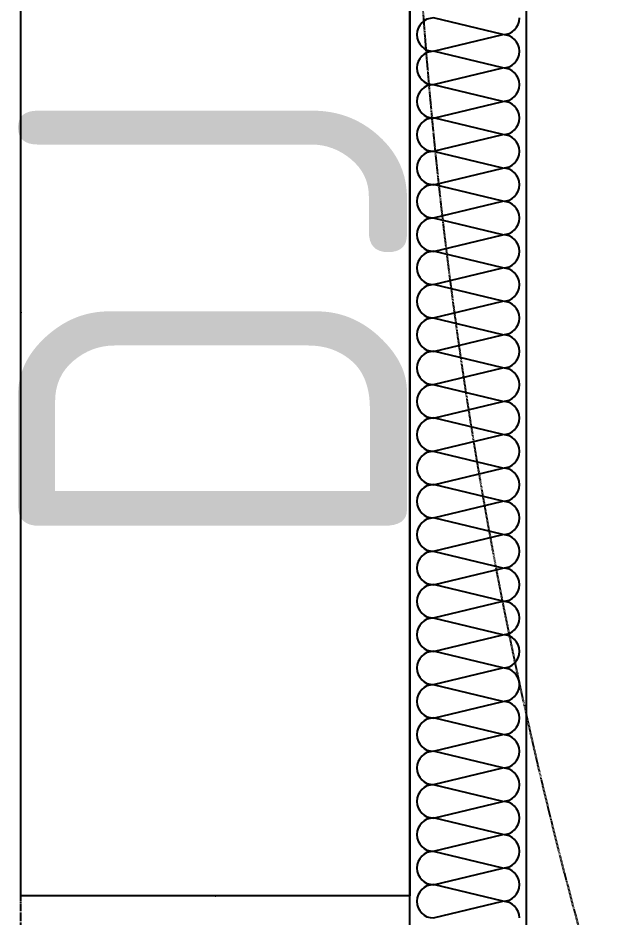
# Model space of a CAD drawing. Header units: millimetres. Extents: x -28014 to 297841, y -81741 to 47579.
# Drawn here: x 233838.3 to 233993.8, y -24564.7 to -24333.3 of the extents above; entities that cross this region are included whole.
import ezdxf
from ezdxf.enums import TextEntityAlignment as Align

# ---------------------------------------------------------------- set-up
doc = ezdxf.new("R2010")
doc.units = ezdxf.units.MM
doc.header["$MEASUREMENT"] = 0
doc.linetypes.add('DASH', pattern=[0.35, 0.25, -0.1])
doc.linetypes.add('DOTE', pattern=[2.42, 2, -0.2, 0.02, -0.2])
for name, color, linetype in [('A-墙体-面层', 6, 'Continuous'), ('A-楼面-楼梯', 2, 'Continuous'), ('A-注释-填充', 8, 'Continuous'), ('A-电气-洞口', 171, 'Continuous'), ('A-立面-填充1', 8, 'Continuous'), ('A-轴网-轴网', 1, 'DOTE'), ('AR9-墙线', 160, 'Continuous')]:
    doc.layers.add(name, color=color, linetype=linetype)
doc.styles.add('_TEL_ATTDEF', font='GBENOR', dxfattribs={"width": 0.8, "height": 3, "bigfont": 'GBCBIG'})
doc.styles.add('_TEL_DIM', font='', dxfattribs={"width": 0.8, "height": 3.5})
doc.styles.get('_TEL_DIM').set_extended_font_data('SimSun')

# ---------------------------------------------------------------- blocks, each defined once
blk = doc.blocks.new('$LinePat$岩棉板')
at = {"color": 0}
for p, q in [((0, -17), (12, -67)), ((12, -67), (24, -17))]:
    blk.add_line(p, q, dxfattribs=at)
for centre, start, end in [((12, -17), 0, 180), ((0, -67), 270, 0), ((24, -67), 180, 270)]:
    blk.add_arc(centre, 12, start, end, dxfattribs=at)
at = {"layer": 'Defpoints'}
blk.add_point((0, 0.15), dxfattribs=at)
at = {"layer": 'Defpoints', "color": 0}
blk.add_point((24, -84), dxfattribs=at)
blk = doc.blocks.new('$equip_U$00000243(PC214董文军)')
blk.add_lwpolyline([(-0.37499, 0.25), (0.37499, 0.25), (0.37499, 0), (-0.37499, 0)], close=True)
for p in [(0, 0.25), (-0.37499, 0.125), (0.37499, 0.125), (0, 0)]:
    blk.add_point(p)
at = {"color": 0, "style": '_TEL_DIM'}
blk.add_attdef('DJ', text='', height=0.25, dxfattribs=at).set_placement((0.00373, 0.12312), align=Align.MIDDLE_CENTER)
at = {"color": 7, "style": '_TEL_DIM'}
blk.add_attdef('$TEXT$', text='', height=0.000025, dxfattribs=at).set_placement((0, 0), align=Align.MIDDLE_CENTER)
at = {"color": 7, "style": '_TEL_DIM', "flags": 1}
for tag in ['REMARK', 'A']:
    blk.add_attdef(tag, text='', height=0.000025, dxfattribs=at).set_placement((0, 0), align=Align.MIDDLE_CENTER)
blk = doc.blocks.new('gfthy')
at = {"layer": 'A-电气-洞口'}
ref = blk.add_blockref('$equip_U$00000243(PC214董文军)', (-2275, 3450), dxfattribs=dict(at, xscale=400, yscale=400, zscale=400, rotation=270))
ref.add_attrib('DJ', 'DJ', dxfattribs={"layer": '0', "color": 0, "height": 100, "rotation": 90, "style": '_TEL_ATTDEF'}).set_placement((-2225.75, 3448.51), align=Align.MIDDLE_CENTER)
ref.add_attrib('$TEXT$', 'REMARK', dxfattribs={"layer": '0', "color": 7, "height": 0.01, "rotation": 90, "style": '_TEL_ATTDEF'}).set_placement((-2275, 3450), align=Align.MIDDLE_CENTER)
blk = doc.blocks.new('dfgfthy')
at = {"layer": 'A-轴网-轴网'}
blk.add_line((17741.94, 7751.65), (17741.94, 20676.96), dxfattribs=at)

msp = doc.modelspace()

# ---------------------------------------------------------------- linework, layer by layer
at = {"layer": 'A-墙体-面层', "ltscale": 0.01}
msp.add_lwpolyline([(233939.033, -24659.028), (233939.033, -24659.028), (233969.033, -24659.028), (233969.033, -23759.028), (233939.033, -23759.028)], dxfattribs=at)
at = {"layer": 'A-楼面-楼梯', "color": 9, "linetype": 'DASH'}
msp.add_arc((235189.033, -24239.454), 1250, 180, 0, dxfattribs=at)
at = {"layer": 'AR9-墙线'}
msp.add_line((233939.033, -24659.028), (233939.033, -24009.028), dxfattribs=at)

# ---------------------------------------------------------------- block references
msp.add_blockref('dfgfthy', (216097.097, -35139.657))
at = {"layer": 'A-注释-填充', "xscale": 0.3571428568452381, "yscale": 0.3565137037395431, "zscale": 0.3565137037395431, "rotation": 89.9999999998073}
for p in [(233939.033, -24341.885), (233939.033, -24350.456), (233939.033, -24359.028), (233939.033, -24367.599), (233939.033, -24376.171), (233939.033, -24384.742), (233939.033, -24393.314), (233939.033, -24401.885), (233939.033, -24410.456), (233939.033, -24419.028), (233939.033, -24427.599), (233939.033, -24436.171), (233939.033, -24444.742), (233939.033, -24453.314), (233939.033, -24461.885), (233939.033, -24470.456), (233939.033, -24479.028), (233939.033, -24487.599), (233939.033, -24496.171), (233939.033, -24504.742), (233939.033, -24513.314), (233939.033, -24521.885), (233939.033, -24530.456), (233939.033, -24539.028), (233939.033, -24547.599), (233939.033, -24556.171), (233939.033, -24564.742)]:
    msp.add_blockref('$LinePat$岩棉板', p, dxfattribs=at)
at = {"layer": 'A-立面-填充1'}
msp.add_blockref('gfthy', (236114.033, -27859.028), dxfattribs=at)

doc.saveas('drawing.dxf')
